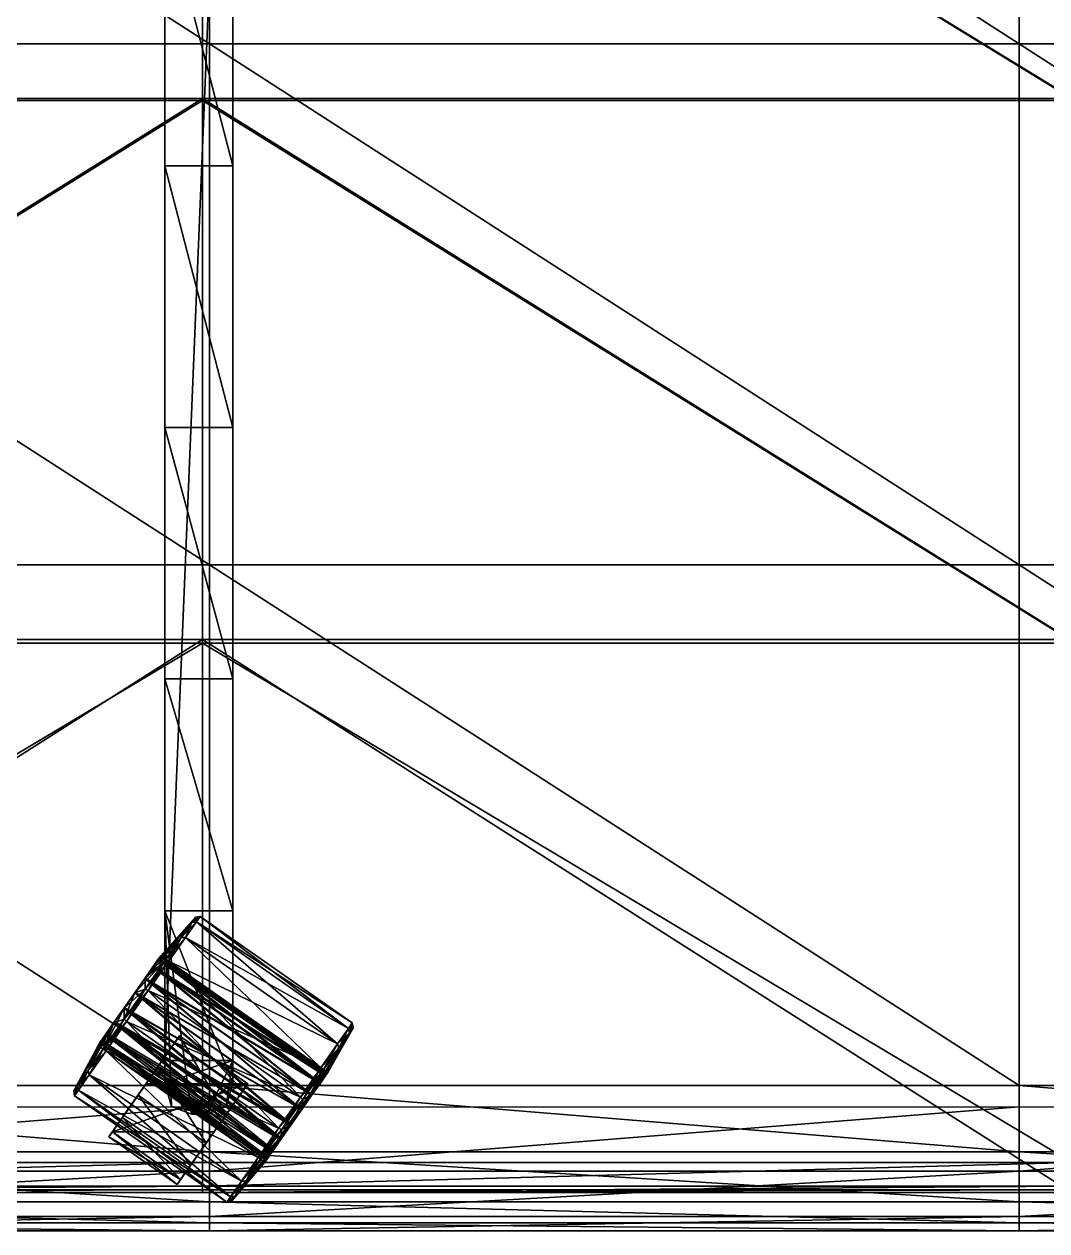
# Model space of a CAD drawing. Header units: centimetres. Extents: x -27.9 to 27.9, y -29.1 to 29.1.
# Drawn here: x -2.67 to 12.39, y -29.07 to -11.3 of the extents above; entities that cross this region are included whole.
import ezdxf

# ---------------------------------------------------------------- set-up
doc = ezdxf.new("R2010")
doc.units = ezdxf.units.CM
doc.layers.get('0').update_dxf_attribs({"true_color": 0x8d073a})

msp = doc.modelspace()

# ---------------------------------------------------------------- meshes
at = {"color": 114, "true_color": 0x1bb158}
mesh = msp.add_polyface(dxfattribs=at)
corners = [(-11.855, -11.591, -11.868), (-11.855, -3.923, -12.254), (-23.775, -3.923, -11.061), (-23.775, -11.591, -10.675), (0.066, -11.591, -12.266), (0.066, -3.923, -12.652), (-11.855, -19.26, -11.483), (0.066, -19.26, -11.881), (-23.775, -2.973, -11.367), (-24.27, -3.102, -11.294), (-24.633, -3.455, -11.226), (-24.766, -11.604, -10.798), (-11.855, -2.973, -12.561), (0.066, -2.973, -12.958), (-23.775, -2.304, -12.107), (-24.633, -2.528, -11.979), (-11.855, -2.304, -13.301), (0.066, -2.304, -13.699), (-23.775, -2.095, -13.083), (-24.766, -2.353, -12.935), (-11.855, -2.095, -14.276), (0.066, -2.095, -14.674), (-23.775, -2.215, -16.074), (-24.766, -2.473, -15.926), (-11.855, -2.215, -17.268), (0.066, -2.215, -17.666), (-23.775, -2.521, -16.884), (-24.633, -2.744, -16.757), (-11.855, -2.521, -18.078), (0.066, -2.521, -18.476), (-23.775, -3.261, -17.09), (-24.27, -3.39, -17.017), (-11.855, -3.261, -18.284), (0.066, -3.261, -18.682), (-23.775, -4.237, -17.299), (-24.633, -3.743, -16.949), (-24.766, -4.224, -16.907), (-23.775, -11.905, -16.914), (-24.766, -11.892, -16.521), (-23.775, -19.573, -16.528), (-11.855, -4.237, -18.493), (0.066, -4.237, -18.891)]
mesh.append_faces([[corners[k] for k in face] for face in [(2, 8, 9), (2, 9, 10), (30, 34, 31), (31, 34, 35)]], dxfattribs={"color": 114})
mesh.append_faces([[corners[k] for k in face] for face in [(0, 1, 2), (2, 3, 0), (4, 5, 1), (1, 0, 4), (6, 0, 3), (7, 4, 0), (11, 3, 2), (12, 1, 5), (5, 13, 12), (8, 2, 1), (1, 12, 8), (8, 14, 15), (16, 12, 13), (13, 17, 16), (14, 8, 12), (12, 16, 14), (14, 18, 19), (20, 16, 17), (17, 21, 20), (18, 14, 16), (16, 20, 18), (18, 22, 23), (24, 20, 21), (21, 25, 24), (22, 18, 20), (20, 24, 22), (22, 26, 27), (28, 24, 25), (25, 29, 28), (26, 22, 24), (24, 28, 26), (26, 30, 31), (32, 28, 29), (29, 33, 32), (30, 26, 28), (28, 32, 30), (36, 34, 37), (38, 37, 39), (40, 32, 33), (33, 41, 40), (34, 30, 32), (32, 40, 34)]], dxfattribs={"vtx2": -1, "color": 114})
mesh = msp.add_polyface(dxfattribs=at)
corners = [(11.987, -11.591, -11.868), (11.987, -3.923, -12.254), (0.066, -3.923, -12.652), (0.066, -11.591, -12.266), (23.907, -11.591, -10.675), (23.907, -3.923, -11.061), (11.987, -19.26, -11.483), (23.907, -19.26, -10.289), (24.898, -11.604, -10.798), (24.898, -3.936, -11.184), (24.403, -3.102, -11.294), (23.907, -2.973, -11.367), (11.987, -2.973, -12.561), (0.066, -2.973, -12.958), (23.907, -2.304, -12.107), (24.765, -2.528, -11.979), (11.987, -2.304, -13.301), (0.066, -2.304, -13.699), (23.907, -2.095, -13.083), (11.987, -2.095, -14.276), (0.066, -2.095, -14.674), (23.907, -2.215, -16.074), (24.898, -2.353, -12.935), (11.987, -2.215, -17.268), (0.066, -2.215, -17.666), (23.907, -2.521, -16.884), (24.898, -2.473, -15.926), (11.987, -2.521, -18.078), (0.066, -2.521, -18.476), (23.907, -3.261, -17.09), (24.765, -2.744, -16.757), (11.987, -3.261, -18.284), (0.066, -3.261, -18.682), (24.898, -11.892, -16.521), (23.907, -11.905, -16.914), (23.907, -4.237, -17.299), (24.403, -3.39, -17.017), (11.987, -4.237, -18.493), (0.066, -4.237, -18.891)]
mesh.append_faces([[corners[k] for k in face] for face in [(5, 10, 11), (36, 35, 29)]], dxfattribs={"color": 114})
mesh.append_faces([[corners[k] for k in face] for face in [(0, 1, 2), (2, 3, 0), (4, 5, 1), (1, 0, 4), (6, 0, 3), (7, 4, 0), (8, 4, 7), (9, 5, 4), (12, 1, 5), (5, 11, 12), (13, 2, 1), (1, 12, 13), (14, 11, 10), (10, 15, 14), (16, 12, 11), (11, 14, 16), (17, 13, 12), (12, 16, 17), (18, 14, 15), (19, 16, 14), (14, 18, 19), (20, 17, 16), (16, 19, 20), (21, 18, 22), (23, 19, 18), (18, 21, 23), (24, 20, 19), (19, 23, 24), (25, 21, 26), (27, 23, 21), (21, 25, 27), (28, 24, 23), (23, 27, 28), (29, 25, 30), (31, 27, 25), (25, 29, 31), (32, 28, 27), (27, 31, 32), (33, 34, 35), (37, 31, 29), (29, 35, 37), (38, 32, 31), (31, 37, 38)]], dxfattribs={"vtx2": -1, "color": 114})
at = {"color": 61, "true_color": 0xd6e499}
mesh = msp.add_polyface(dxfattribs=at)
corners = [(0.408, -2.285, -44.464), (0.408, -26.562, -54.725), (0.408, -26.893, -54.725), (0.408, -26.893, -52.489), (0.408, -24.355, -50.962), (0.408, -20.938, -49.154), (0.408, -17.237, -47.36), (0.408, -13.387, -45.598), (0.408, -9.521, -43.888), (0.408, -5.776, -42.25), (0.408, -2.285, -40.7), (-0.592, -2.285, -44.464), (-0.592, -26.562, -54.725), (-0.202, -27.353, -54.725), (-0.202, -27.353, -52.765), (-0.592, -24.355, -50.962), (-0.592, -20.938, -49.154), (-0.592, -17.237, -47.36), (-0.592, -13.387, -45.598), (-0.592, -9.521, -43.888), (-0.592, -5.776, -42.25), (-0.592, -2.285, -40.7), (0.018, -27.353, -54.725), (0.018, -27.353, -52.765), (-0.592, -26.893, -54.725), (-0.592, -26.893, -52.489), (0.31, -27.238, -54.725), (0.31, -27.238, -52.696), (-0.495, -27.238, -54.725), (-0.495, -27.238, -52.696)]
mesh.append_faces([[corners[k] for k in face] for face in [(1, 24, 12), (9, 0, 10)]], dxfattribs={"vtx0": -1, "color": 61})
mesh.append_faces([[corners[k] for k in face] for face in [(20, 12, 19)]], dxfattribs={"vtx0": -1, "vtx1": -1, "color": 61})
mesh.append_faces([[corners[k] for k in face] for face in [(1, 22, 24), (3, 15, 14)]], dxfattribs={"vtx0": -1, "vtx1": -1, "vtx2": -1, "color": 61})
mesh.append_faces([[corners[k] for k in face] for face in [(1, 26, 22), (22, 28, 24), (15, 29, 14), (9, 1, 0), (20, 11, 12), (12, 25, 15), (12, 15, 16), (12, 16, 17), (12, 17, 18), (12, 18, 19)]], dxfattribs={"vtx0": -1, "vtx2": -1, "color": 61})
mesh.append_faces([[corners[k] for k in face] for face in [(23, 27, 14)]], dxfattribs={"vtx1": -1, "color": 61})
mesh.append_faces([[corners[k] for k in face] for face in [(27, 3, 14), (4, 3, 1), (5, 4, 1), (6, 5, 1), (7, 6, 1), (8, 7, 1), (9, 8, 1)]], dxfattribs={"vtx1": -1, "vtx2": -1, "color": 61})
mesh.append_faces([[corners[k] for k in face] for face in [(12, 11, 0), (0, 1, 12), (1, 2, 26), (22, 13, 28), (14, 13, 22), (22, 23, 14), (3, 4, 15), (15, 25, 29), (16, 15, 4), (4, 5, 16), (17, 16, 5), (5, 6, 17), (18, 17, 6), (6, 7, 18), (19, 18, 7), (7, 8, 19), (20, 19, 8), (8, 9, 20), (21, 20, 9), (9, 10, 21), (11, 21, 10), (10, 0, 11), (3, 2, 1), (20, 21, 11), (12, 24, 25), (27, 23, 22), (22, 26, 27), (28, 13, 14), (14, 29, 28), (3, 27, 26), (26, 2, 3), (24, 28, 29), (29, 25, 24)]], dxfattribs={"vtx2": -1, "color": 61})
at = {"color": 183, "true_color": 0x8c58e1}
mesh = msp.add_polyface(dxfattribs=at)
corners = [(-12.907, -12.421, -18.991), (-12.913, -4.552, -19.082), (-0.041, -4.552, -19.503), (-0.041, -12.421, -19.412), (-12.886, -20.416, -18.67), (-0.041, -20.416, -19.091), (-12.849, -28.061, -18.111), (-0.041, -28.061, -18.531), (-25.24, -12.421, -17.776), (-25.198, -20.416, -17.458), (-25.125, -28.061, -16.902), (-0.041, -4.552, -18.503), (-12.847, -4.552, -18.084), (-12.841, -12.395, -17.993), (-0.041, -12.395, -18.412), (-12.82, -20.359, -17.674), (-0.041, -20.359, -18.092), (-12.781, -28.467, -17.081), (-0.041, -28.467, -17.498), (-25.587, -12.395, -16.738), (-25.545, -20.359, -16.421), (-24.99, -28.467, -15.879), (-12.815, -28.505, -17.598), (-0.041, -28.505, -18.017), (-25.057, -28.505, -16.393), (-12.839, -28.411, -17.966), (-0.041, -28.411, -18.385), (-25.106, -28.411, -16.758)]
mesh.append_faces([[corners[k] for k in face] for face in [(21, 15, 20)]], dxfattribs={"vtx0": -1, "vtx2": -1, "color": 183})
mesh.append_faces([[corners[k] for k in face] for face in [(0, 1, 2), (2, 3, 0), (4, 0, 3), (3, 5, 4), (6, 4, 5), (5, 7, 6), (1, 0, 8), (9, 8, 0), (0, 4, 9), (10, 9, 4), (4, 6, 10), (11, 12, 13), (13, 14, 11), (14, 13, 15), (15, 16, 14), (16, 15, 17), (17, 18, 16), (19, 13, 12), (20, 15, 13), (21, 17, 15), (18, 17, 22), (22, 23, 18), (17, 21, 24), (24, 22, 17), (25, 6, 7), (7, 26, 25), (27, 10, 6), (6, 25, 27), (22, 25, 26), (26, 23, 22), (24, 27, 25), (25, 22, 24)]], dxfattribs={"vtx2": -1, "color": 183})
mesh = msp.add_polyface(dxfattribs=at)
corners = [(-0.041, -4.552, -19.503), (12.832, -4.552, -19.082), (12.826, -12.421, -18.991), (-0.041, -12.421, -19.412), (12.805, -20.416, -18.67), (-0.041, -20.416, -19.091), (12.768, -28.061, -18.111), (-0.041, -28.061, -18.531), (25.159, -12.421, -17.776), (25.117, -20.416, -17.458), (25.044, -28.061, -16.902), (12.76, -12.395, -17.993), (12.766, -4.552, -18.084), (-0.041, -4.552, -18.503), (-0.041, -12.395, -18.412), (12.739, -20.359, -17.674), (-0.041, -20.359, -18.092), (12.7, -28.467, -17.081), (-0.041, -28.467, -17.498), (25.506, -12.395, -16.738), (25.464, -20.359, -16.421), (25.391, -27.988, -15.866), (24.909, -28.467, -15.879), (25.268, -28.347, -15.852), (-0.041, -28.505, -18.017), (12.734, -28.505, -17.598), (24.976, -28.505, -16.393), (-0.041, -28.411, -18.385), (12.758, -28.411, -17.966), (25.025, -28.411, -16.758)]
mesh.append_faces([[corners[k] for k in face] for face in [(21, 15, 17)]], dxfattribs={"vtx0": -1, "vtx2": -1, "color": 183})
mesh.append_faces([[corners[k] for k in face] for face in [(22, 23, 17)]], dxfattribs={"vtx1": -1, "color": 183})
mesh.append_faces([[corners[k] for k in face] for face in [(0, 1, 2), (2, 3, 0), (3, 2, 4), (4, 5, 3), (5, 4, 6), (6, 7, 5), (8, 2, 1), (2, 8, 9), (9, 4, 2), (4, 9, 10), (10, 6, 4), (11, 12, 13), (13, 14, 11), (15, 11, 14), (14, 16, 15), (17, 15, 16), (16, 18, 17), (12, 11, 19), (11, 15, 20), (17, 18, 24), (24, 25, 17), (22, 17, 25), (25, 26, 22), (27, 7, 6), (6, 28, 27), (28, 6, 10), (10, 29, 28), (24, 27, 28), (28, 25, 24), (25, 28, 29), (29, 26, 25)]], dxfattribs={"vtx2": -1, "color": 183})
at = {"color": 114, "true_color": 0x1bb158}
mesh = msp.add_polyface(dxfattribs=at)
corners = [(-23.775, -11.591, -10.675), (-23.775, -19.26, -10.289), (-11.855, -19.26, -11.483), (-11.855, -11.591, -11.868), (0.066, -19.26, -11.881), (-11.855, -26.928, -11.097), (-23.775, -26.928, -9.903), (0.066, -26.928, -11.495), (-24.766, -19.273, -10.412), (-24.766, -26.941, -10.026), (-24.27, -27.775, -10.053), (-23.775, -27.904, -10.113), (-11.855, -27.904, -11.307), (0.066, -27.904, -11.704), (-23.775, -28.644, -10.782), (-24.633, -28.42, -10.677), (-11.855, -28.644, -11.976), (0.066, -28.644, -12.374), (-23.775, -28.95, -11.732), (-11.855, -28.95, -12.925), (0.066, -28.95, -13.323), (-23.775, -29.07, -14.723), (-24.766, -28.692, -11.61), (-11.855, -29.07, -15.917), (0.066, -29.07, -16.315), (-23.775, -28.861, -15.559), (-24.766, -28.812, -14.601), (-11.855, -28.861, -16.753), (0.066, -28.861, -17.151), (-23.775, -28.191, -15.836), (-24.633, -28.637, -15.454), (-24.27, -28.062, -15.776), (-11.855, -28.191, -17.03), (0.066, -28.191, -17.427), (-24.766, -19.56, -16.135), (-23.775, -19.573, -16.528), (-23.775, -27.242, -16.142), (-11.855, -27.242, -17.336), (0.066, -27.242, -17.734)]
mesh.append_faces([[corners[k] for k in face] for face in [(6, 10, 11), (31, 36, 29)]], dxfattribs={"color": 114})
mesh.append_faces([[corners[k] for k in face] for face in [(0, 1, 2), (3, 2, 4), (5, 2, 1), (1, 6, 5), (7, 4, 2), (2, 5, 7), (8, 1, 0), (9, 6, 1), (12, 5, 6), (6, 11, 12), (13, 7, 5), (5, 12, 13), (14, 11, 10), (10, 15, 14), (16, 12, 11), (11, 14, 16), (17, 13, 12), (12, 16, 17), (18, 14, 15), (19, 16, 14), (14, 18, 19), (20, 17, 16), (16, 19, 20), (21, 18, 22), (23, 19, 18), (18, 21, 23), (24, 20, 19), (19, 23, 24), (25, 21, 26), (27, 23, 21), (21, 25, 27), (28, 24, 23), (23, 27, 28), (29, 25, 30), (30, 31, 29), (32, 27, 25), (25, 29, 32), (33, 28, 27), (27, 32, 33), (34, 35, 36), (37, 32, 29), (29, 36, 37), (38, 33, 32), (32, 37, 38)]], dxfattribs={"vtx2": -1, "color": 114})
mesh = msp.add_polyface(dxfattribs=at)
corners = [(0.066, -11.591, -12.266), (0.066, -19.26, -11.881), (11.987, -19.26, -11.483), (11.987, -11.591, -11.868), (23.907, -19.26, -10.289), (11.987, -26.928, -11.097), (0.066, -26.928, -11.495), (23.907, -26.928, -9.903), (11.987, -27.904, -11.307), (0.066, -27.904, -11.704), (23.907, -27.904, -10.113), (24.403, -27.775, -10.053), (24.898, -19.273, -10.412), (11.987, -28.644, -11.976), (0.066, -28.644, -12.374), (23.907, -28.644, -10.782), (24.765, -28.42, -10.677), (11.987, -28.95, -12.925), (0.066, -28.95, -13.323), (23.907, -28.95, -11.732), (24.898, -28.692, -11.61), (11.987, -29.07, -15.917), (0.066, -29.07, -16.315), (23.907, -29.07, -14.723), (24.898, -28.812, -14.601), (11.987, -28.861, -16.753), (0.066, -28.861, -17.151), (23.907, -28.861, -15.559), (24.765, -28.637, -15.454), (11.987, -28.191, -17.03), (0.066, -28.191, -17.427), (23.907, -28.191, -15.836), (24.403, -28.062, -15.776), (11.987, -27.242, -17.336), (0.066, -27.242, -17.734), (23.907, -27.242, -16.142), (24.765, -27.71, -15.744), (24.898, -27.229, -15.749), (23.907, -19.573, -16.528), (24.898, -19.56, -16.135), (23.907, -11.905, -16.914)]
mesh.append_faces([[corners[k] for k in face] for face in [(7, 10, 11), (31, 35, 32), (32, 35, 36)]], dxfattribs={"color": 114})
mesh.append_faces([[corners[k] for k in face] for face in [(0, 1, 2), (3, 2, 4), (5, 2, 1), (1, 6, 5), (7, 4, 2), (2, 5, 7), (8, 5, 6), (6, 9, 8), (10, 7, 5), (5, 8, 10), (12, 4, 7), (13, 8, 9), (9, 14, 13), (15, 10, 8), (8, 13, 15), (10, 15, 16), (17, 13, 14), (14, 18, 17), (19, 15, 13), (13, 17, 19), (15, 19, 20), (21, 17, 18), (18, 22, 21), (23, 19, 17), (17, 21, 23), (19, 23, 24), (25, 21, 22), (22, 26, 25), (27, 23, 21), (21, 25, 27), (23, 27, 28), (29, 25, 26), (26, 30, 29), (31, 27, 25), (25, 29, 31), (27, 31, 32), (33, 29, 30), (30, 34, 33), (35, 31, 29), (29, 33, 35), (37, 35, 38), (39, 38, 40)]], dxfattribs={"vtx2": -1, "color": 114})
at = {"color": 33, "true_color": 0xe18f57}
mesh = msp.add_polyface(dxfattribs=at)
corners = [(-0.074, -24.439, -56.178), (-0.198, -24.529, -55.645), (-0.354, -24.751, -55.175), (-0.592, -25.092, -54.827), (-0.884, -25.509, -54.641), (-1.195, -25.953, -54.641), (-1.487, -26.37, -54.827), (-1.725, -26.71, -55.175), (-1.88, -26.932, -55.645), (-1.934, -27.009, -56.178), (-1.88, -26.932, -56.712), (-1.725, -26.71, -57.182), (-1.487, -26.37, -57.53), (-1.195, -25.953, -57.715), (-0.884, -25.509, -57.715), (-0.592, -25.092, -57.53), (-0.354, -24.751, -57.182), (-0.13, -24.519, -56.729), (2.166, -26.008, -56.178), (2.11, -26.088, -55.627), (1.95, -26.317, -55.142), (1.704, -26.668, -54.783), (1.402, -27.099, -54.591), (1.081, -27.557, -54.591), (0.78, -27.988, -54.783), (0.534, -28.339, -55.142), (0.373, -28.569, -55.627), (0.318, -28.648, -56.178), (0.373, -28.569, -56.729), (0.534, -28.339, -57.214), (0.78, -27.988, -57.574), (1.081, -27.557, -57.765), (1.402, -27.099, -57.765), (1.704, -26.668, -57.574), (1.95, -26.317, -57.214), (2.11, -26.088, -56.729), (-0.653, -25.018, -56.178), (-0.681, -25.058, -55.903), (-0.761, -25.172, -55.66), (-0.884, -25.348, -55.481), (-1.035, -25.563, -55.385), (-1.195, -25.792, -55.385), (-1.346, -26.008, -55.481), (-1.469, -26.183, -55.66), (-1.549, -26.298, -55.903), (-1.577, -26.338, -56.178), (-1.549, -26.298, -56.454), (-1.469, -26.183, -56.696), (-1.346, -26.008, -56.876), (-1.195, -25.792, -56.972), (-1.035, -25.563, -56.972), (-0.884, -25.348, -56.876), (-0.761, -25.172, -56.696), (-0.681, -25.058, -56.454), (1.805, -26.738, -56.178), (1.777, -26.778, -55.903), (1.696, -26.893, -55.66), (1.573, -27.068, -55.481), (1.423, -27.284, -55.385), (1.262, -27.513, -55.385), (1.111, -27.728, -55.481), (0.988, -27.904, -55.66), (0.908, -28.019, -55.903), (0.88, -28.058, -56.178), (0.908, -28.019, -56.454), (0.988, -27.904, -56.696), (1.111, -27.728, -56.876), (1.262, -27.513, -56.972), (1.423, -27.284, -56.972), (1.573, -27.068, -56.876), (1.696, -26.893, -56.696), (1.777, -26.778, -56.454), (-0.144, -24.452, -56.178), (-0.13, -24.519, -55.627), (-0.29, -24.748, -55.142), (-0.536, -25.099, -54.783), (-0.838, -25.53, -54.591), (-1.159, -25.989, -54.591), (-1.46, -26.419, -54.783), (-1.706, -26.771, -55.142), (-1.867, -27, -55.627), (-1.923, -27.08, -56.178), (-1.867, -27, -56.729), (-1.706, -26.771, -57.214), (-1.46, -26.419, -57.574), (-1.159, -25.989, -57.765), (-0.838, -25.53, -57.765), (-0.536, -25.099, -57.574), (-0.29, -24.748, -57.214), (-0.198, -24.529, -56.712), (2.178, -26.078, -56.178), (2.124, -26.155, -55.645), (1.969, -26.377, -55.175), (1.73, -26.718, -54.827), (1.438, -27.135, -54.641), (1.127, -27.579, -54.641), (0.835, -27.996, -54.827), (0.597, -28.336, -55.175), (0.442, -28.558, -55.645), (0.388, -28.635, -56.178), (0.442, -28.558, -56.712), (0.597, -28.336, -57.182), (0.835, -27.996, -57.53), (1.127, -27.579, -57.715), (1.438, -27.135, -57.715), (1.73, -26.718, -57.53), (1.969, -26.377, -57.182), (2.124, -26.155, -56.712)]
mesh.append_faces([[corners[k] for k in face] for face in [(0, 73, 19), (19, 18, 0), (73, 74, 20), (20, 19, 73), (74, 75, 21), (21, 20, 74), (75, 76, 22), (22, 21, 75), (76, 77, 23), (23, 22, 76), (77, 78, 24), (24, 23, 77), (78, 79, 25), (25, 24, 78), (79, 80, 26), (26, 25, 79), (80, 81, 27), (27, 26, 80), (81, 82, 28), (28, 27, 81), (82, 83, 29), (29, 28, 82), (83, 84, 30), (30, 29, 83), (84, 85, 31), (31, 30, 84), (85, 86, 32), (32, 31, 85), (86, 87, 33), (33, 32, 86), (87, 88, 34), (34, 33, 87), (88, 17, 35), (35, 34, 88), (17, 0, 18), (18, 35, 17), (1, 72, 36), (36, 37, 1), (2, 1, 37), (37, 38, 2), (3, 2, 38), (38, 39, 3), (4, 3, 39), (39, 40, 4), (5, 4, 40), (40, 41, 5), (6, 5, 41), (41, 42, 6), (7, 6, 42), (42, 43, 7), (8, 7, 43), (43, 44, 8), (9, 8, 44), (44, 45, 9), (10, 9, 45), (45, 46, 10), (11, 10, 46), (46, 47, 11), (12, 11, 47), (47, 48, 12), (13, 12, 48), (48, 49, 13), (14, 13, 49), (49, 50, 14), (15, 14, 50), (50, 51, 15), (16, 15, 51), (51, 52, 16), (89, 16, 52), (52, 53, 89), (72, 89, 53), (53, 36, 72), (90, 91, 55), (55, 54, 90), (91, 92, 56), (56, 55, 91), (92, 93, 57), (57, 56, 92), (93, 94, 58), (58, 57, 93), (94, 95, 59), (59, 58, 94), (95, 96, 60), (60, 59, 95), (96, 97, 61), (61, 60, 96), (97, 98, 62), (62, 61, 97), (98, 99, 63), (63, 62, 98), (99, 100, 64), (64, 63, 99), (100, 101, 65), (65, 64, 100), (101, 102, 66), (66, 65, 101), (102, 103, 67), (67, 66, 102), (103, 104, 68), (68, 67, 103), (104, 105, 69), (69, 68, 104), (105, 106, 70), (70, 69, 105), (106, 107, 71), (71, 70, 106), (107, 90, 54), (54, 71, 107), (37, 36, 54), (54, 55, 37), (36, 53, 71), (71, 54, 36), (53, 52, 70), (70, 71, 53), (52, 51, 69), (69, 70, 52), (51, 50, 68), (68, 69, 51), (50, 49, 67), (67, 68, 50), (49, 48, 66), (66, 67, 49), (48, 47, 65), (65, 66, 48), (47, 46, 64), (64, 65, 47), (46, 45, 63), (63, 64, 46), (45, 44, 62), (62, 63, 45), (44, 43, 61), (61, 62, 44), (43, 42, 60), (60, 61, 43), (42, 41, 59), (59, 60, 42), (41, 40, 58), (58, 59, 41), (40, 39, 57), (57, 58, 40), (39, 38, 56), (56, 57, 39), (38, 37, 55), (55, 56, 38), (0, 72, 1), (1, 73, 0), (19, 91, 90), (90, 18, 19), (73, 1, 2), (2, 74, 73), (20, 92, 91), (91, 19, 20), (74, 2, 3), (3, 75, 74), (21, 93, 92), (92, 20, 21), (75, 3, 4), (4, 76, 75), (22, 94, 93), (93, 21, 22), (76, 4, 5), (5, 77, 76), (23, 95, 94), (94, 22, 23), (77, 5, 6), (6, 78, 77), (24, 96, 95), (95, 23, 24), (78, 6, 7), (7, 79, 78), (25, 97, 96), (96, 24, 25), (79, 7, 8), (8, 80, 79), (26, 98, 97), (97, 25, 26), (80, 8, 9), (9, 81, 80), (27, 99, 98), (98, 26, 27), (81, 9, 10), (10, 82, 81), (28, 100, 99), (99, 27, 28), (82, 10, 11), (11, 83, 82), (29, 101, 100), (100, 28, 29), (83, 11, 12), (12, 84, 83), (30, 102, 101), (101, 29, 30), (84, 12, 13), (13, 85, 84), (31, 103, 102), (102, 30, 31), (85, 13, 14), (14, 86, 85), (32, 104, 103), (103, 31, 32), (86, 14, 15), (15, 87, 86), (33, 105, 104), (104, 32, 33), (87, 15, 16), (16, 88, 87), (34, 106, 105), (105, 33, 34), (88, 16, 89), (89, 17, 88), (35, 107, 106), (106, 34, 35), (17, 89, 72), (72, 0, 17), (18, 90, 107), (107, 35, 18)]], dxfattribs={"vtx2": -1, "color": 33})
at = {"color": 54, "true_color": 0xb1941b}
mesh = msp.add_polyface(dxfattribs=at)
corners = [(-1.11, -25.67, -56.185), (-0.887, -25.352, -56.185), (-0.9, -25.371, -56.052), (-0.939, -25.426, -55.935), (-0.998, -25.511, -55.848), (-1.071, -25.615, -55.802), (-1.148, -25.725, -55.802), (-1.221, -25.829, -55.848), (-1.28, -25.914, -55.935), (-1.319, -25.969, -56.052), (-1.333, -25.988, -56.185), (-1.319, -25.969, -56.318), (-1.28, -25.914, -56.435), (-1.221, -25.829, -56.522), (-1.148, -25.725, -56.568), (-1.071, -25.615, -56.568), (-0.998, -25.511, -56.522), (-0.939, -25.426, -56.435), (-0.9, -25.371, -56.318), (-0.664, -25.033, -56.185), (-0.691, -25.071, -55.919), (-0.768, -25.182, -55.685), (-0.887, -25.352, -55.512), (-1.032, -25.559, -55.419), (-1.187, -25.781, -55.419), (-1.333, -25.988, -55.512), (-1.451, -26.158, -55.685), (-1.529, -26.269, -55.919), (-1.556, -26.307, -56.185), (-1.529, -26.269, -56.451), (-1.451, -26.158, -56.685), (-1.333, -25.988, -56.858), (-1.187, -25.781, -56.951), (-1.032, -25.559, -56.951), (-0.887, -25.352, -56.858), (-0.768, -25.182, -56.685), (-0.691, -25.071, -56.451), (1.768, -26.736, -56.185), (1.741, -26.774, -55.919), (1.664, -26.885, -55.685), (1.545, -27.054, -55.512), (1.4, -27.262, -55.419), (1.245, -27.483, -55.419), (1.099, -27.691, -55.512), (0.981, -27.861, -55.685), (0.903, -27.971, -55.919), (0.876, -28.01, -56.185), (0.903, -27.971, -56.451), (0.981, -27.861, -56.685), (1.099, -27.691, -56.858), (1.245, -27.483, -56.951), (1.4, -27.262, -56.951), (1.545, -27.054, -56.858), (1.664, -26.885, -56.685), (1.741, -26.774, -56.451), (1.545, -27.054, -56.185), (1.532, -27.073, -56.052), (1.493, -27.129, -55.935), (1.434, -27.214, -55.848), (1.361, -27.317, -55.802), (1.283, -27.428, -55.802), (1.211, -27.532, -55.848), (1.151, -27.617, -55.935), (1.113, -27.672, -56.052), (1.099, -27.691, -56.185), (1.113, -27.672, -56.318), (1.151, -27.617, -56.435), (1.211, -27.532, -56.522), (1.283, -27.428, -56.568), (1.361, -27.317, -56.568), (1.434, -27.214, -56.522), (1.493, -27.129, -56.435), (1.532, -27.073, -56.318), (1.322, -27.373, -56.185)]
mesh.append_faces([[corners[k] for k in face] for face in [(0, 2, 1), (0, 3, 2), (0, 4, 3), (0, 5, 4), (0, 6, 5), (0, 7, 6), (0, 8, 7), (0, 9, 8), (0, 10, 9), (0, 11, 10), (0, 12, 11), (0, 13, 12), (0, 14, 13), (0, 15, 14), (0, 16, 15), (0, 17, 16), (0, 18, 17), (0, 1, 18), (73, 55, 56), (73, 56, 57), (73, 57, 58), (73, 58, 59), (73, 59, 60), (73, 60, 61), (73, 61, 62), (73, 62, 63), (73, 63, 64), (73, 64, 65), (73, 65, 66), (73, 66, 67), (73, 67, 68), (73, 68, 69), (73, 69, 70), (73, 70, 71), (73, 71, 72), (73, 72, 55)]], dxfattribs={"color": 54})
mesh.append_faces([[corners[k] for k in face] for face in [(1, 2, 20), (20, 19, 1), (2, 3, 21), (21, 20, 2), (3, 4, 22), (22, 21, 3), (4, 5, 23), (23, 22, 4), (5, 6, 24), (24, 23, 5), (6, 7, 25), (25, 24, 6), (7, 8, 26), (26, 25, 7), (8, 9, 27), (27, 26, 8), (9, 10, 28), (28, 27, 9), (10, 11, 29), (29, 28, 10), (11, 12, 30), (30, 29, 11), (12, 13, 31), (31, 30, 12), (13, 14, 32), (32, 31, 13), (14, 15, 33), (33, 32, 14), (15, 16, 34), (34, 33, 15), (16, 17, 35), (35, 34, 16), (17, 18, 36), (36, 35, 17), (18, 1, 19), (19, 36, 18), (19, 20, 38), (38, 37, 19), (20, 21, 39), (39, 38, 20), (21, 22, 40), (40, 39, 21), (22, 23, 41), (41, 40, 22), (23, 24, 42), (42, 41, 23), (24, 25, 43), (43, 42, 24), (25, 26, 44), (44, 43, 25), (26, 27, 45), (45, 44, 26), (27, 28, 46), (46, 45, 27), (28, 29, 47), (47, 46, 28), (29, 30, 48), (48, 47, 29), (30, 31, 49), (49, 48, 30), (31, 32, 50), (50, 49, 31), (32, 33, 51), (51, 50, 32), (33, 34, 52), (52, 51, 33), (34, 35, 53), (53, 52, 34), (35, 36, 54), (54, 53, 35), (36, 19, 37), (37, 54, 36), (37, 38, 56), (56, 55, 37), (38, 39, 57), (57, 56, 38), (39, 40, 58), (58, 57, 39), (40, 41, 59), (59, 58, 40), (41, 42, 60), (60, 59, 41), (42, 43, 61), (61, 60, 42), (43, 44, 62), (62, 61, 43), (44, 45, 63), (63, 62, 44), (45, 46, 64), (64, 63, 45), (46, 47, 65), (65, 64, 46), (47, 48, 66), (66, 65, 47), (48, 49, 67), (67, 66, 48), (49, 50, 68), (68, 67, 49), (50, 51, 69), (69, 68, 50), (51, 52, 70), (70, 69, 51), (52, 53, 71), (71, 70, 52), (53, 54, 72), (72, 71, 53), (54, 37, 55), (55, 72, 54)]], dxfattribs={"vtx2": -1, "color": 54})
at = {"color": 116, "true_color": 0x06873a}
mesh = msp.add_polyface(dxfattribs=at)
corners = [(-0.378, -26.199, -54.389), (-0.7, -26.658, -54.477), (-0.989, -27.072, -54.735), (-1.22, -27.401, -55.136), (-1.367, -27.612, -55.641), (-1.418, -27.684, -56.202), (-1.367, -27.612, -56.762), (0.628, -26.904, -54.389), (0.306, -27.363, -54.477), (0.016, -27.777, -54.735), (-0.214, -28.105, -55.136), (-0.361, -28.316, -55.641), (-0.412, -28.389, -56.202), (-0.361, -28.316, -56.762), (-0.378, -26.199, -55.295), (-0.539, -26.429, -55.339), (-0.684, -26.636, -55.468), (-0.799, -26.8, -55.669), (-0.873, -26.906, -55.921), (-0.898, -26.942, -56.202), (-0.873, -26.906, -56.482), (-0.378, -26.199, -56.202), (0.628, -26.904, -55.295), (0.467, -27.133, -55.339), (0.322, -27.34, -55.468), (0.207, -27.504, -55.669), (0.133, -27.61, -55.921), (0.108, -27.646, -56.202), (0.133, -27.61, -56.482), (0.628, -26.904, -56.202)]
mesh.append_faces([[corners[k] for k in face] for face in [(15, 14, 21), (16, 15, 21), (17, 16, 21), (18, 17, 21), (19, 18, 21), (20, 19, 21), (22, 23, 29), (23, 24, 29), (24, 25, 29), (25, 26, 29), (26, 27, 29), (27, 28, 29)]], dxfattribs={"color": 116})
mesh.append_faces([[corners[k] for k in face] for face in [(7, 14, 0)]], dxfattribs={"vtx0": -1, "color": 116})
mesh.append_faces([[corners[k] for k in face] for face in [(7, 6, 20), (7, 20, 21), (7, 21, 14)]], dxfattribs={"vtx0": -1, "vtx2": -1, "color": 116})
mesh.append_faces([[corners[k] for k in face] for face in [(29, 28, 6), (22, 29, 6), (7, 22, 6)]], dxfattribs={"vtx1": -1, "vtx2": -1, "color": 116})
mesh.append_faces([[corners[k] for k in face] for face in [(0, 1, 8), (8, 7, 0), (1, 2, 9), (9, 8, 1), (2, 3, 10), (10, 9, 2), (3, 4, 11), (11, 10, 3), (4, 5, 12), (12, 11, 4), (5, 6, 13), (13, 12, 5), (1, 0, 14), (14, 15, 1), (2, 1, 15), (15, 16, 2), (3, 2, 16), (16, 17, 3), (4, 3, 17), (17, 18, 4), (5, 4, 18), (18, 19, 5), (6, 5, 19), (19, 20, 6), (7, 8, 23), (23, 22, 7), (8, 9, 24), (24, 23, 8), (9, 10, 25), (25, 24, 9), (10, 11, 26), (26, 25, 10), (11, 12, 27), (27, 26, 11), (12, 13, 28), (28, 27, 12), (28, 13, 6)]], dxfattribs={"vtx2": -1, "color": 116})

doc.saveas('drawing.dxf')
